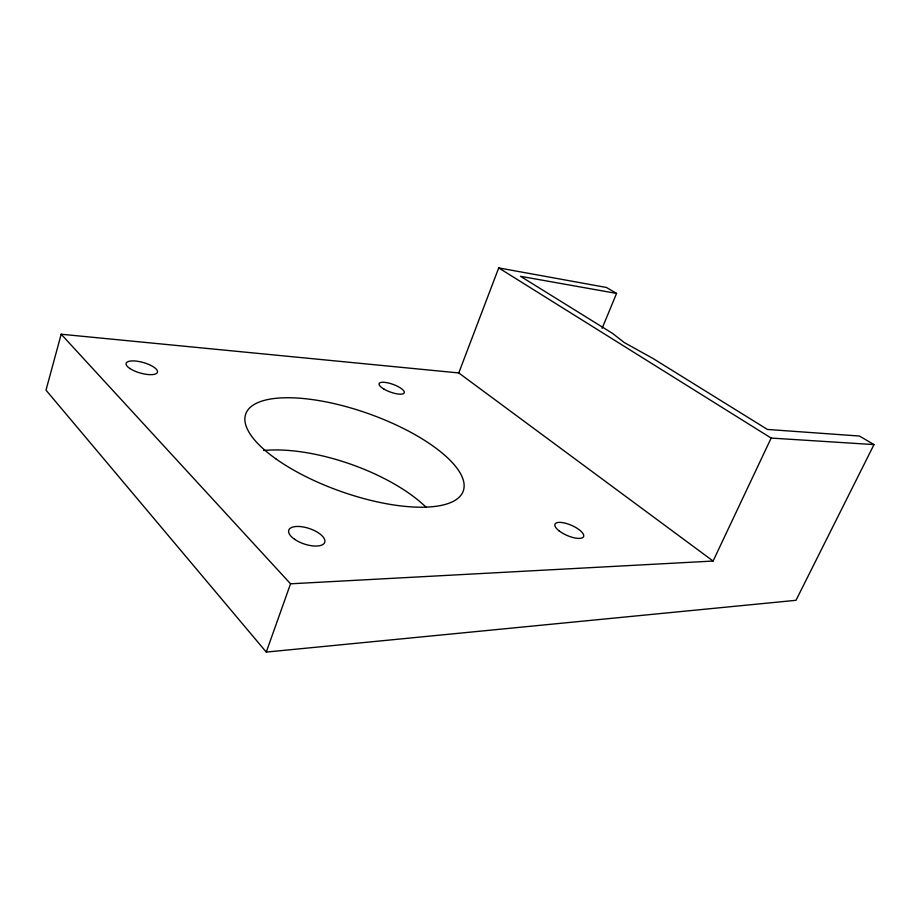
<?xml version="1.0" encoding="UTF-8"?>
<svg xmlns="http://www.w3.org/2000/svg" width="920" height="920" viewBox="0 0 920 920"><rect width="100%" height="100%" fill="white"/><g stroke="black" fill="none" stroke-linecap="round" stroke-linejoin="round"><path stroke-width="1.38" d="M874 444.59L771.155 438.069L713.103 561.039L458.769 372.945L61.18 334.224L46 390.149L266.271 652.084L795.995 600.311L874 444.59L859.429 436.034L767.406 429.444L652.832 358.386L624.278 342.562L612.49 333.362L520.501 276.31L616.561 293.422L602.129 328.302M266.271 652.084L290.547 583.809L61.18 334.224M458.769 372.945L498.72 267.915L606.429 287.465L616.561 293.422M290.547 583.809L713.103 561.039M498.72 267.915L771.155 438.069M263.545 450.512A113.666 45.575 19.2 0 1 426.052 507.196M275.793 458.781A115.379 41.262 19.5 0 0 459.977 496.386A115.379 41.262 19.5 0 0 327.819 402.247A115.379 41.262 19.5 0 0 275.793 458.781M383.789 388.999A13.351 4.059 20 0 0 404.179 392.943A13.351 4.059 20 0 0 387.124 382.72A13.351 4.059 20 0 0 383.789 388.999M294.538 539.258A18.975 8.142 18.6 0 0 324.518 542.834A18.975 8.142 18.6 0 0 301.231 526.665A18.975 8.142 18.6 0 0 294.538 539.258M129.869 368.494A16.261 5.462 15.8 0 0 156.63 373.359A16.261 5.462 15.8 0 0 138.885 361.502A16.261 5.462 15.8 0 0 129.869 368.494M558.923 530.713A15.617 5.531 23.5 0 0 583.222 537.176A15.617 5.531 23.5 0 0 565.65 523.284A15.617 5.531 23.5 0 0 558.923 530.713"/></g></svg>
